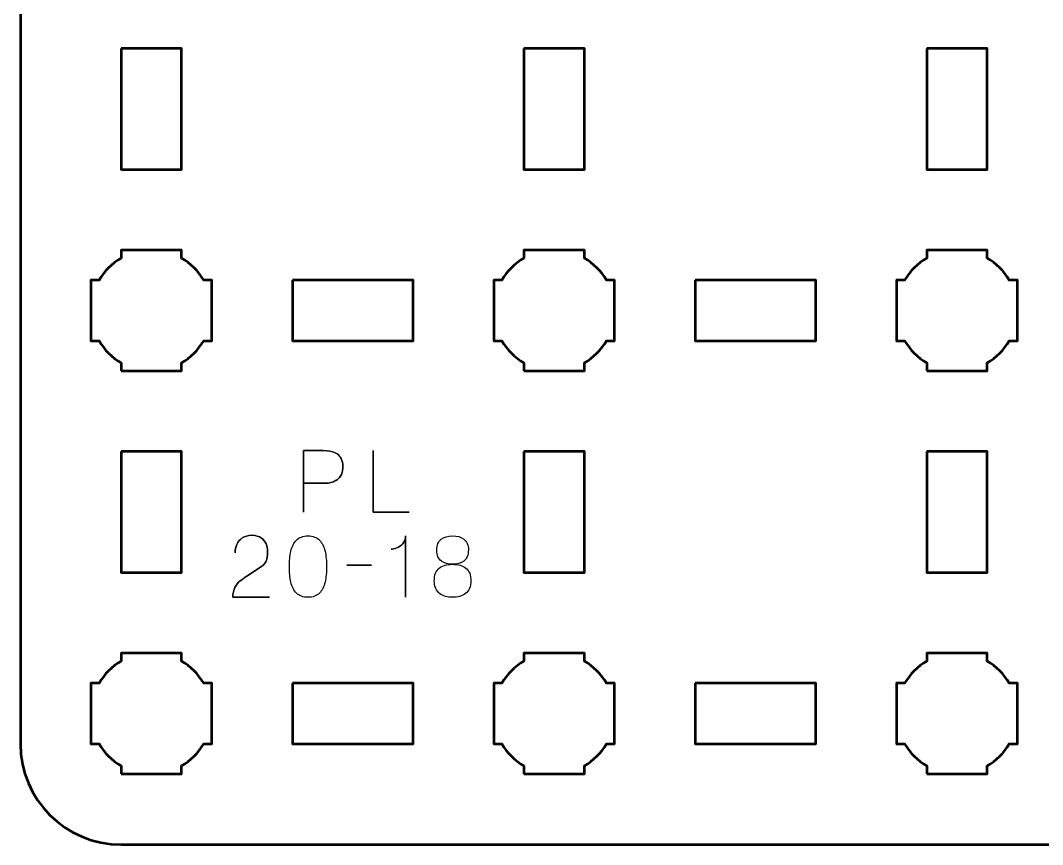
# Model space of a CAD drawing. Header units: centimetres. Extents: x -19.6 to 19.7, y -17.7 to 17.7.
# Drawn here: x -19.65 to -14.57, y -17.65 to -13.56 of the extents above; entities that cross this region are included whole.
import ezdxf

# ---------------------------------------------------------------- set-up
doc = ezdxf.new("R2010")
doc.units = ezdxf.units.CM
doc.header["$MEASUREMENT"] = 0
doc.layers.add('Layer 1', color=7, linetype='Continuous')

msp = doc.modelspace()

# ---------------------------------------------------------------- linework, layer by layer
at = {"layer": 'Layer 1', "lineweight": 53}
for points, knots in [([(-19.14991, 17.65006), (-19.14991, 17.65006), (19.15005, 17.65006), (19.15005, 17.65006), (19.15005, 17.65006), (19.42701, 17.65006), (19.65001, 17.42696), (19.65001, 17.14996), (19.65001, 17.14996), (19.65001, 17.14996), (19.65001, -17.14995), (19.65001, -17.14995), (19.65001, -17.14995), (19.65001, -17.42692), (19.42701, -17.65005), (19.15005, -17.65005), (19.15005, -17.65005), (19.15005, -17.65005), (-19.14991, -17.65005), (-19.14991, -17.65005), (-19.14991, -17.65005), (-19.42691, -17.65005), (-19.65, -17.42692), (-19.65, -17.14995), (-19.65, -17.14995), (-19.65, -17.14995), (-19.65, 17.14996), (-19.65, 17.14996), (-19.65, 17.14996), (-19.65, 17.42696), (-19.42691, 17.65006), (-19.14991, 17.65006)], [0, 0, 0, 0, 0.125, 0.125, 0.125, 0.125, 0.25, 0.25, 0.25, 0.25, 0.375, 0.375, 0.375, 0.375, 0.5, 0.5, 0.5, 0.5, 0.625, 0.625, 0.625, 0.625, 0.75, 0.75, 0.75, 0.75, 0.875, 0.875, 0.875, 0.875, 1, 1, 1, 1]), ([(-19.14991, -13.70003), (-19.14991, -13.70003), (-18.8499, -13.70003), (-18.8499, -13.70003), (-18.8499, -13.70003), (-18.8499, -13.70003), (-18.8499, -14.30003), (-18.8499, -14.30003), (-18.8499, -14.30003), (-18.8499, -14.30003), (-19.14991, -14.30003), (-19.14991, -14.30003), (-19.14991, -14.30003), (-19.14991, -14.30003), (-19.14991, -13.70003), (-19.14991, -13.70003)], [0, 0, 0, 0, 0.25, 0.25, 0.25, 0.25, 0.5, 0.5, 0.5, 0.5, 0.75, 0.75, 0.75, 0.75, 1, 1, 1, 1]), ([(-17.14997, -13.70003), (-17.14997, -13.70003), (-16.84997, -13.70003), (-16.84997, -13.70003), (-16.84997, -13.70003), (-16.84997, -13.70003), (-16.84997, -14.30003), (-16.84997, -14.30003), (-16.84997, -14.30003), (-16.84997, -14.30003), (-17.14997, -14.30003), (-17.14997, -14.30003), (-17.14997, -14.30003), (-17.14997, -14.30003), (-17.14997, -13.70003), (-17.14997, -13.70003)], [0, 0, 0, 0, 0.25, 0.25, 0.25, 0.25, 0.5, 0.5, 0.5, 0.5, 0.75, 0.75, 0.75, 0.75, 1, 1, 1, 1]), ([(-15.15004, -13.70003), (-15.15004, -13.70003), (-14.85004, -13.70003), (-14.85004, -13.70003), (-14.85004, -13.70003), (-14.85004, -13.70003), (-14.85004, -14.30003), (-14.85004, -14.30003), (-14.85004, -14.30003), (-14.85004, -14.30003), (-15.15004, -14.30003), (-15.15004, -14.30003), (-15.15004, -14.30003), (-15.15004, -14.30003), (-15.15004, -13.70003), (-15.15004, -13.70003)], [0, 0, 0, 0, 0.25, 0.25, 0.25, 0.25, 0.5, 0.5, 0.5, 0.5, 0.75, 0.75, 0.75, 0.75, 1, 1, 1, 1]), ([(-19.14991, -15.29995), (-19.14991, -15.29995), (-19.14991, -15.25984), (-19.14991, -15.25984), (-19.14991, -15.25984), (-19.19552, -15.23338), (-19.23344, -15.19549), (-19.25976, -15.14988), (-19.25976, -15.14988), (-19.25976, -15.14988), (-19.29998, -15.14988), (-19.29998, -15.14988), (-19.29998, -15.14988), (-19.29998, -15.14988), (-19.29998, -14.99995), (-19.29998, -14.99995), (-19.29998, -14.99995), (-19.29998, -14.99995), (-19.29998, -14.84987), (-19.29998, -14.84987), (-19.29998, -14.84987), (-19.29998, -14.84987), (-19.25976, -14.84987), (-19.25976, -14.84987), (-19.25976, -14.84987), (-19.23344, -14.8044), (-19.19552, -14.76637), (-19.14991, -14.74002), (-19.14991, -14.74002), (-19.14991, -14.74002), (-19.14991, -14.69994), (-19.14991, -14.69994), (-19.14991, -14.69994), (-19.14991, -14.69994), (-18.99997, -14.69994), (-18.99997, -14.69994), (-18.99997, -14.69994), (-18.99997, -14.69994), (-18.8499, -14.69994), (-18.8499, -14.69994), (-18.8499, -14.69994), (-18.8499, -14.69994), (-18.8499, -14.74002), (-18.8499, -14.74002), (-18.8499, -14.74002), (-18.80443, -14.76637), (-18.7664, -14.8044), (-18.74008, -14.84987), (-18.74008, -14.84987), (-18.74008, -14.84987), (-18.69997, -14.84987), (-18.69997, -14.84987), (-18.69997, -14.84987), (-18.69997, -14.84987), (-18.69997, -14.99995), (-18.69997, -14.99995), (-18.69997, -14.99995), (-18.69997, -14.99995), (-18.69997, -15.14988), (-18.69997, -15.14988), (-18.69997, -15.14988), (-18.69997, -15.14988), (-18.74008, -15.14988), (-18.74008, -15.14988), (-18.74008, -15.14988), (-18.7664, -15.19549), (-18.80443, -15.23338), (-18.8499, -15.25984), (-18.8499, -15.25984), (-18.8499, -15.25984), (-18.8499, -15.29995), (-18.8499, -15.29995), (-18.8499, -15.29995), (-18.8499, -15.29995), (-18.99997, -15.29995), (-18.99997, -15.29995), (-18.99997, -15.29995), (-18.99997, -15.29995), (-19.14991, -15.29995), (-19.14991, -15.29995)], [0, 0, 0, 0, 0.05, 0.05, 0.05, 0.05, 0.1, 0.1, 0.1, 0.1, 0.15, 0.15, 0.15, 0.15, 0.2, 0.2, 0.2, 0.2, 0.25, 0.25, 0.25, 0.25, 0.3, 0.3, 0.3, 0.3, 0.35, 0.35, 0.35, 0.35, 0.4, 0.4, 0.4, 0.4, 0.45, 0.45, 0.45, 0.45, 0.5, 0.5, 0.5, 0.5, 0.55, 0.55, 0.55, 0.55, 0.6, 0.6, 0.6, 0.6, 0.65, 0.65, 0.65, 0.65, 0.7, 0.7, 0.7, 0.7, 0.75, 0.75, 0.75, 0.75, 0.8, 0.8, 0.8, 0.8, 0.85, 0.85, 0.85, 0.85, 0.9, 0.9, 0.9, 0.9, 0.95, 0.95, 0.95, 0.95, 1, 1, 1, 1]), ([(-17.14997, -15.29995), (-17.14997, -15.29995), (-17.14997, -15.25984), (-17.14997, -15.25984), (-17.14997, -15.25984), (-17.19545, -15.23338), (-17.23348, -15.19549), (-17.25979, -15.14988), (-17.25979, -15.14988), (-17.25979, -15.14988), (-17.2999, -15.14988), (-17.2999, -15.14988), (-17.2999, -15.14988), (-17.2999, -15.14988), (-17.2999, -14.99995), (-17.2999, -14.99995), (-17.2999, -14.99995), (-17.2999, -14.99995), (-17.2999, -14.84987), (-17.2999, -14.84987), (-17.2999, -14.84987), (-17.2999, -14.84987), (-17.25979, -14.84987), (-17.25979, -14.84987), (-17.25979, -14.84987), (-17.23348, -14.8044), (-17.19545, -14.76637), (-17.14997, -14.74002), (-17.14997, -14.74002), (-17.14997, -14.74002), (-17.14997, -14.69994), (-17.14997, -14.69994), (-17.14997, -14.69994), (-17.14997, -14.69994), (-16.9999, -14.69994), (-16.9999, -14.69994), (-16.9999, -14.69994), (-16.9999, -14.69994), (-16.84997, -14.69994), (-16.84997, -14.69994), (-16.84997, -14.69994), (-16.84997, -14.69994), (-16.84997, -14.74002), (-16.84997, -14.74002), (-16.84997, -14.74002), (-16.8045, -14.76637), (-16.76647, -14.8044), (-16.74015, -14.84987), (-16.74015, -14.84987), (-16.74015, -14.84987), (-16.6999, -14.84987), (-16.6999, -14.84987), (-16.6999, -14.84987), (-16.6999, -14.84987), (-16.6999, -14.99995), (-16.6999, -14.99995), (-16.6999, -14.99995), (-16.6999, -14.99995), (-16.6999, -15.14988), (-16.6999, -15.14988), (-16.6999, -15.14988), (-16.6999, -15.14988), (-16.74015, -15.14988), (-16.74015, -15.14988), (-16.74015, -15.14988), (-16.76647, -15.19549), (-16.8045, -15.23338), (-16.84997, -15.25984), (-16.84997, -15.25984), (-16.84997, -15.25984), (-16.84997, -15.29995), (-16.84997, -15.29995), (-16.84997, -15.29995), (-16.84997, -15.29995), (-16.9999, -15.29995), (-16.9999, -15.29995), (-16.9999, -15.29995), (-16.9999, -15.29995), (-17.14997, -15.29995), (-17.14997, -15.29995)], [0, 0, 0, 0, 0.05, 0.05, 0.05, 0.05, 0.1, 0.1, 0.1, 0.1, 0.15, 0.15, 0.15, 0.15, 0.2, 0.2, 0.2, 0.2, 0.25, 0.25, 0.25, 0.25, 0.3, 0.3, 0.3, 0.3, 0.35, 0.35, 0.35, 0.35, 0.4, 0.4, 0.4, 0.4, 0.45, 0.45, 0.45, 0.45, 0.5, 0.5, 0.5, 0.5, 0.55, 0.55, 0.55, 0.55, 0.6, 0.6, 0.6, 0.6, 0.65, 0.65, 0.65, 0.65, 0.7, 0.7, 0.7, 0.7, 0.75, 0.75, 0.75, 0.75, 0.8, 0.8, 0.8, 0.8, 0.85, 0.85, 0.85, 0.85, 0.9, 0.9, 0.9, 0.9, 0.95, 0.95, 0.95, 0.95, 1, 1, 1, 1]), ([(-15.15004, -15.29995), (-15.15004, -15.29995), (-15.15004, -15.25984), (-15.15004, -15.25984), (-15.15004, -15.25984), (-15.19551, -15.23338), (-15.2334, -15.19549), (-15.25986, -15.14988), (-15.25986, -15.14988), (-15.25986, -15.14988), (-15.29997, -15.14988), (-15.29997, -15.14988), (-15.29997, -15.14988), (-15.29997, -15.14988), (-15.29997, -14.99995), (-15.29997, -14.99995), (-15.29997, -14.99995), (-15.29997, -14.99995), (-15.29997, -14.84987), (-15.29997, -14.84987), (-15.29997, -14.84987), (-15.29997, -14.84987), (-15.25986, -14.84987), (-15.25986, -14.84987), (-15.25986, -14.84987), (-15.2334, -14.8044), (-15.19551, -14.76637), (-15.15004, -14.74002), (-15.15004, -14.74002), (-15.15004, -14.74002), (-15.15004, -14.69994), (-15.15004, -14.69994), (-15.15004, -14.69994), (-15.15004, -14.69994), (-14.99997, -14.69994), (-14.99997, -14.69994), (-14.99997, -14.69994), (-14.99997, -14.69994), (-14.85004, -14.69994), (-14.85004, -14.69994), (-14.85004, -14.69994), (-14.85004, -14.69994), (-14.85004, -14.74002), (-14.85004, -14.74002), (-14.85004, -14.74002), (-14.80442, -14.76637), (-14.7665, -14.8044), (-14.74018, -14.84987), (-14.74018, -14.84987), (-14.74018, -14.84987), (-14.69997, -14.84987), (-14.69997, -14.84987), (-14.69997, -14.84987), (-14.69997, -14.84987), (-14.69997, -14.99995), (-14.69997, -14.99995), (-14.69997, -14.99995), (-14.69997, -14.99995), (-14.69997, -15.14988), (-14.69997, -15.14988), (-14.69997, -15.14988), (-14.69997, -15.14988), (-14.74018, -15.14988), (-14.74018, -15.14988), (-14.74018, -15.14988), (-14.7665, -15.19549), (-14.80442, -15.23338), (-14.85004, -15.25984), (-14.85004, -15.25984), (-14.85004, -15.25984), (-14.85004, -15.29995), (-14.85004, -15.29995), (-14.85004, -15.29995), (-14.85004, -15.29995), (-14.99997, -15.29995), (-14.99997, -15.29995), (-14.99997, -15.29995), (-14.99997, -15.29995), (-15.15004, -15.29995), (-15.15004, -15.29995)], [0, 0, 0, 0, 0.05, 0.05, 0.05, 0.05, 0.1, 0.1, 0.1, 0.1, 0.15, 0.15, 0.15, 0.15, 0.2, 0.2, 0.2, 0.2, 0.25, 0.25, 0.25, 0.25, 0.3, 0.3, 0.3, 0.3, 0.35, 0.35, 0.35, 0.35, 0.4, 0.4, 0.4, 0.4, 0.45, 0.45, 0.45, 0.45, 0.5, 0.5, 0.5, 0.5, 0.55, 0.55, 0.55, 0.55, 0.6, 0.6, 0.6, 0.6, 0.65, 0.65, 0.65, 0.65, 0.7, 0.7, 0.7, 0.7, 0.75, 0.75, 0.75, 0.75, 0.8, 0.8, 0.8, 0.8, 0.85, 0.85, 0.85, 0.85, 0.9, 0.9, 0.9, 0.9, 0.95, 0.95, 0.95, 0.95, 1, 1, 1, 1]), ([(-18.29996, -14.85001), (-18.29996, -14.85001), (-17.69995, -14.85001), (-17.69995, -14.85001), (-17.69995, -14.85001), (-17.69995, -14.85001), (-17.69995, -15.15002), (-17.69995, -15.15002), (-17.69995, -15.15002), (-17.69995, -15.15002), (-18.29996, -15.15002), (-18.29996, -15.15002), (-18.29996, -15.15002), (-18.29996, -15.15002), (-18.29996, -14.85001), (-18.29996, -14.85001)], [0, 0, 0, 0, 0.25, 0.25, 0.25, 0.25, 0.5, 0.5, 0.5, 0.5, 0.75, 0.75, 0.75, 0.75, 1, 1, 1, 1]), ([(-16.29999, -14.85001), (-16.29999, -14.85001), (-15.69999, -14.85001), (-15.69999, -14.85001), (-15.69999, -14.85001), (-15.69999, -14.85001), (-15.69999, -15.15002), (-15.69999, -15.15002), (-15.69999, -15.15002), (-15.69999, -15.15002), (-16.29999, -15.15002), (-16.29999, -15.15002), (-16.29999, -15.15002), (-16.29999, -15.15002), (-16.29999, -14.85001), (-16.29999, -14.85001)], [0, 0, 0, 0, 0.25, 0.25, 0.25, 0.25, 0.5, 0.5, 0.5, 0.5, 0.75, 0.75, 0.75, 0.75, 1, 1, 1, 1]), ([(-19.14991, -15.69996), (-19.14991, -15.69996), (-18.8499, -15.69996), (-18.8499, -15.69996), (-18.8499, -15.69996), (-18.8499, -15.69996), (-18.8499, -16.29997), (-18.8499, -16.29997), (-18.8499, -16.29997), (-18.8499, -16.29997), (-19.14991, -16.29997), (-19.14991, -16.29997), (-19.14991, -16.29997), (-19.14991, -16.29997), (-19.14991, -15.69996), (-19.14991, -15.69996)], [0, 0, 0, 0, 0.25, 0.25, 0.25, 0.25, 0.5, 0.5, 0.5, 0.5, 0.75, 0.75, 0.75, 0.75, 1, 1, 1, 1]), ([(-17.14997, -15.69996), (-17.14997, -15.69996), (-16.84997, -15.69996), (-16.84997, -15.69996), (-16.84997, -15.69996), (-16.84997, -15.69996), (-16.84997, -16.29997), (-16.84997, -16.29997), (-16.84997, -16.29997), (-16.84997, -16.29997), (-17.14997, -16.29997), (-17.14997, -16.29997), (-17.14997, -16.29997), (-17.14997, -16.29997), (-17.14997, -15.69996), (-17.14997, -15.69996)], [0, 0, 0, 0, 0.25, 0.25, 0.25, 0.25, 0.5, 0.5, 0.5, 0.5, 0.75, 0.75, 0.75, 0.75, 1, 1, 1, 1]), ([(-15.15004, -15.69996), (-15.15004, -15.69996), (-14.85004, -15.69996), (-14.85004, -15.69996), (-14.85004, -15.69996), (-14.85004, -15.69996), (-14.85004, -16.29997), (-14.85004, -16.29997), (-14.85004, -16.29997), (-14.85004, -16.29997), (-15.15004, -16.29997), (-15.15004, -16.29997), (-15.15004, -16.29997), (-15.15004, -16.29997), (-15.15004, -15.69996), (-15.15004, -15.69996)], [0, 0, 0, 0, 0.25, 0.25, 0.25, 0.25, 0.5, 0.5, 0.5, 0.5, 0.75, 0.75, 0.75, 0.75, 1, 1, 1, 1]), ([(-19.14991, -17.29988), (-19.14991, -17.29988), (-19.14991, -17.25977), (-19.14991, -17.25977), (-19.14991, -17.25977), (-19.19552, -17.23345), (-19.23344, -17.19542), (-19.25976, -17.14995), (-19.25976, -17.14995), (-19.25976, -17.14995), (-19.29998, -17.14995), (-19.29998, -17.14995), (-19.29998, -17.14995), (-19.29998, -17.14995), (-19.29998, -16.99988), (-19.29998, -16.99988), (-19.29998, -16.99988), (-19.29998, -16.99988), (-19.29998, -16.84995), (-19.29998, -16.84995), (-19.29998, -16.84995), (-19.29998, -16.84995), (-19.25976, -16.84995), (-19.25976, -16.84995), (-19.25976, -16.84995), (-19.23344, -16.80433), (-19.19552, -16.76644), (-19.14991, -16.74013), (-19.14991, -16.74013), (-19.14991, -16.74013), (-19.14991, -16.69988), (-19.14991, -16.69988), (-19.14991, -16.69988), (-19.14991, -16.69988), (-18.99997, -16.69988), (-18.99997, -16.69988), (-18.99997, -16.69988), (-18.99997, -16.69988), (-18.8499, -16.69988), (-18.8499, -16.69988), (-18.8499, -16.69988), (-18.8499, -16.69988), (-18.8499, -16.74013), (-18.8499, -16.74013), (-18.8499, -16.74013), (-18.80443, -16.76644), (-18.7664, -16.80433), (-18.74008, -16.84995), (-18.74008, -16.84995), (-18.74008, -16.84995), (-18.69997, -16.84995), (-18.69997, -16.84995), (-18.69997, -16.84995), (-18.69997, -16.84995), (-18.69997, -16.99988), (-18.69997, -16.99988), (-18.69997, -16.99988), (-18.69997, -16.99988), (-18.69997, -17.14995), (-18.69997, -17.14995), (-18.69997, -17.14995), (-18.69997, -17.14995), (-18.74008, -17.14995), (-18.74008, -17.14995), (-18.74008, -17.14995), (-18.7664, -17.19542), (-18.80443, -17.23345), (-18.8499, -17.25977), (-18.8499, -17.25977), (-18.8499, -17.25977), (-18.8499, -17.29988), (-18.8499, -17.29988), (-18.8499, -17.29988), (-18.8499, -17.29988), (-18.99997, -17.29988), (-18.99997, -17.29988), (-18.99997, -17.29988), (-18.99997, -17.29988), (-19.14991, -17.29988), (-19.14991, -17.29988)], [0, 0, 0, 0, 0.05, 0.05, 0.05, 0.05, 0.1, 0.1, 0.1, 0.1, 0.15, 0.15, 0.15, 0.15, 0.2, 0.2, 0.2, 0.2, 0.25, 0.25, 0.25, 0.25, 0.3, 0.3, 0.3, 0.3, 0.35, 0.35, 0.35, 0.35, 0.4, 0.4, 0.4, 0.4, 0.45, 0.45, 0.45, 0.45, 0.5, 0.5, 0.5, 0.5, 0.55, 0.55, 0.55, 0.55, 0.6, 0.6, 0.6, 0.6, 0.65, 0.65, 0.65, 0.65, 0.7, 0.7, 0.7, 0.7, 0.75, 0.75, 0.75, 0.75, 0.8, 0.8, 0.8, 0.8, 0.85, 0.85, 0.85, 0.85, 0.9, 0.9, 0.9, 0.9, 0.95, 0.95, 0.95, 0.95, 1, 1, 1, 1]), ([(-17.14997, -17.29988), (-17.14997, -17.29988), (-17.14997, -17.25977), (-17.14997, -17.25977), (-17.14997, -17.25977), (-17.19545, -17.23345), (-17.23348, -17.19542), (-17.25979, -17.14995), (-17.25979, -17.14995), (-17.25979, -17.14995), (-17.2999, -17.14995), (-17.2999, -17.14995), (-17.2999, -17.14995), (-17.2999, -17.14995), (-17.2999, -16.99988), (-17.2999, -16.99988), (-17.2999, -16.99988), (-17.2999, -16.99988), (-17.2999, -16.84995), (-17.2999, -16.84995), (-17.2999, -16.84995), (-17.2999, -16.84995), (-17.25979, -16.84995), (-17.25979, -16.84995), (-17.25979, -16.84995), (-17.23348, -16.80433), (-17.19545, -16.76644), (-17.14997, -16.74013), (-17.14997, -16.74013), (-17.14997, -16.74013), (-17.14997, -16.69988), (-17.14997, -16.69988), (-17.14997, -16.69988), (-17.14997, -16.69988), (-16.9999, -16.69988), (-16.9999, -16.69988), (-16.9999, -16.69988), (-16.9999, -16.69988), (-16.84997, -16.69988), (-16.84997, -16.69988), (-16.84997, -16.69988), (-16.84997, -16.69988), (-16.84997, -16.74013), (-16.84997, -16.74013), (-16.84997, -16.74013), (-16.8045, -16.76644), (-16.76647, -16.80433), (-16.74015, -16.84995), (-16.74015, -16.84995), (-16.74015, -16.84995), (-16.6999, -16.84995), (-16.6999, -16.84995), (-16.6999, -16.84995), (-16.6999, -16.84995), (-16.6999, -16.99988), (-16.6999, -16.99988), (-16.6999, -16.99988), (-16.6999, -16.99988), (-16.6999, -17.14995), (-16.6999, -17.14995), (-16.6999, -17.14995), (-16.6999, -17.14995), (-16.74015, -17.14995), (-16.74015, -17.14995), (-16.74015, -17.14995), (-16.76647, -17.19542), (-16.8045, -17.23345), (-16.84997, -17.25977), (-16.84997, -17.25977), (-16.84997, -17.25977), (-16.84997, -17.29988), (-16.84997, -17.29988), (-16.84997, -17.29988), (-16.84997, -17.29988), (-16.9999, -17.29988), (-16.9999, -17.29988), (-16.9999, -17.29988), (-16.9999, -17.29988), (-17.14997, -17.29988), (-17.14997, -17.29988)], [0, 0, 0, 0, 0.05, 0.05, 0.05, 0.05, 0.1, 0.1, 0.1, 0.1, 0.15, 0.15, 0.15, 0.15, 0.2, 0.2, 0.2, 0.2, 0.25, 0.25, 0.25, 0.25, 0.3, 0.3, 0.3, 0.3, 0.35, 0.35, 0.35, 0.35, 0.4, 0.4, 0.4, 0.4, 0.45, 0.45, 0.45, 0.45, 0.5, 0.5, 0.5, 0.5, 0.55, 0.55, 0.55, 0.55, 0.6, 0.6, 0.6, 0.6, 0.65, 0.65, 0.65, 0.65, 0.7, 0.7, 0.7, 0.7, 0.75, 0.75, 0.75, 0.75, 0.8, 0.8, 0.8, 0.8, 0.85, 0.85, 0.85, 0.85, 0.9, 0.9, 0.9, 0.9, 0.95, 0.95, 0.95, 0.95, 1, 1, 1, 1]), ([(-15.15004, -17.29988), (-15.15004, -17.29988), (-15.15004, -17.25977), (-15.15004, -17.25977), (-15.15004, -17.25977), (-15.19551, -17.23345), (-15.2334, -17.19542), (-15.25986, -17.14995), (-15.25986, -17.14995), (-15.25986, -17.14995), (-15.29997, -17.14995), (-15.29997, -17.14995), (-15.29997, -17.14995), (-15.29997, -17.14995), (-15.29997, -16.99988), (-15.29997, -16.99988), (-15.29997, -16.99988), (-15.29997, -16.99988), (-15.29997, -16.84995), (-15.29997, -16.84995), (-15.29997, -16.84995), (-15.29997, -16.84995), (-15.25986, -16.84995), (-15.25986, -16.84995), (-15.25986, -16.84995), (-15.2334, -16.80433), (-15.19551, -16.76644), (-15.15004, -16.74013), (-15.15004, -16.74013), (-15.15004, -16.74013), (-15.15004, -16.69988), (-15.15004, -16.69988), (-15.15004, -16.69988), (-15.15004, -16.69988), (-14.99997, -16.69988), (-14.99997, -16.69988), (-14.99997, -16.69988), (-14.99997, -16.69988), (-14.85004, -16.69988), (-14.85004, -16.69988), (-14.85004, -16.69988), (-14.85004, -16.69988), (-14.85004, -16.74013), (-14.85004, -16.74013), (-14.85004, -16.74013), (-14.80442, -16.76644), (-14.7665, -16.80433), (-14.74018, -16.84995), (-14.74018, -16.84995), (-14.74018, -16.84995), (-14.69997, -16.84995), (-14.69997, -16.84995), (-14.69997, -16.84995), (-14.69997, -16.84995), (-14.69997, -16.99988), (-14.69997, -16.99988), (-14.69997, -16.99988), (-14.69997, -16.99988), (-14.69997, -17.14995), (-14.69997, -17.14995), (-14.69997, -17.14995), (-14.69997, -17.14995), (-14.74018, -17.14995), (-14.74018, -17.14995), (-14.74018, -17.14995), (-14.7665, -17.19542), (-14.80442, -17.23345), (-14.85004, -17.25977), (-14.85004, -17.25977), (-14.85004, -17.25977), (-14.85004, -17.29988), (-14.85004, -17.29988), (-14.85004, -17.29988), (-14.85004, -17.29988), (-14.99997, -17.29988), (-14.99997, -17.29988), (-14.99997, -17.29988), (-14.99997, -17.29988), (-15.15004, -17.29988), (-15.15004, -17.29988)], [0, 0, 0, 0, 0.05, 0.05, 0.05, 0.05, 0.1, 0.1, 0.1, 0.1, 0.15, 0.15, 0.15, 0.15, 0.2, 0.2, 0.2, 0.2, 0.25, 0.25, 0.25, 0.25, 0.3, 0.3, 0.3, 0.3, 0.35, 0.35, 0.35, 0.35, 0.4, 0.4, 0.4, 0.4, 0.45, 0.45, 0.45, 0.45, 0.5, 0.5, 0.5, 0.5, 0.55, 0.55, 0.55, 0.55, 0.6, 0.6, 0.6, 0.6, 0.65, 0.65, 0.65, 0.65, 0.7, 0.7, 0.7, 0.7, 0.75, 0.75, 0.75, 0.75, 0.8, 0.8, 0.8, 0.8, 0.85, 0.85, 0.85, 0.85, 0.9, 0.9, 0.9, 0.9, 0.95, 0.95, 0.95, 0.95, 1, 1, 1, 1]), ([(-18.29996, -16.84995), (-18.29996, -16.84995), (-17.69995, -16.84995), (-17.69995, -16.84995), (-17.69995, -16.84995), (-17.69995, -16.84995), (-17.69995, -17.14995), (-17.69995, -17.14995), (-17.69995, -17.14995), (-17.69995, -17.14995), (-18.29996, -17.14995), (-18.29996, -17.14995), (-18.29996, -17.14995), (-18.29996, -17.14995), (-18.29996, -16.84995), (-18.29996, -16.84995)], [0, 0, 0, 0, 0.25, 0.25, 0.25, 0.25, 0.5, 0.5, 0.5, 0.5, 0.75, 0.75, 0.75, 0.75, 1, 1, 1, 1]), ([(-16.29999, -16.84995), (-16.29999, -16.84995), (-15.69999, -16.84995), (-15.69999, -16.84995), (-15.69999, -16.84995), (-15.69999, -16.84995), (-15.69999, -17.14995), (-15.69999, -17.14995), (-15.69999, -17.14995), (-15.69999, -17.14995), (-16.29999, -17.14995), (-16.29999, -17.14995), (-16.29999, -17.14995), (-16.29999, -17.14995), (-16.29999, -16.84995), (-16.29999, -16.84995)], [0, 0, 0, 0, 0.25, 0.25, 0.25, 0.25, 0.5, 0.5, 0.5, 0.5, 0.75, 0.75, 0.75, 0.75, 1, 1, 1, 1])]:
    msp.add_open_spline(points, degree=3, knots=knots, dxfattribs=at)
at = {"layer": 'Layer 1', "color": 40, "lineweight": 30}
for points, knots in [([(-18.24454, -15.99996), (-18.24454, -15.99996), (-18.24454, -15.69474), (-18.24454, -15.69474), (-18.24454, -15.69474), (-18.24454, -15.69474), (-18.14724, -15.69474), (-18.14724, -15.69474), (-18.14724, -15.69474), (-18.12163, -15.69502), (-18.10163, -15.69873), (-18.08744, -15.70589), (-18.08744, -15.70589), (-18.07355, -15.71319), (-18.06374, -15.72272), (-18.05809, -15.73457), (-18.05809, -15.73457), (-18.05259, -15.74642), (-18.04956, -15.75923), (-18.04899, -15.77302), (-18.04899, -15.77302), (-18.04832, -15.78706), (-18.05065, -15.80043), (-18.05615, -15.8131), (-18.05615, -15.8131), (-18.06169, -15.8258), (-18.07118, -15.83628), (-18.08441, -15.84439), (-18.08441, -15.84439), (-18.09792, -15.85254), (-18.11613, -15.85667), (-18.13927, -15.85695), (-18.13927, -15.85695), (-18.13927, -15.85695), (-18.24454, -15.85695), (-18.24454, -15.85695), (-18.24454, -15.85695), (-18.24454, -15.85695), (-18.13927, -15.85695), (-18.13927, -15.85695), (-18.13927, -15.85695), (-18.11651, -15.85667), (-18.09849, -15.85254), (-18.08498, -15.84439), (-18.08498, -15.84439), (-18.07161, -15.83628), (-18.06208, -15.8258), (-18.05644, -15.8131), (-18.05644, -15.8131), (-18.05093, -15.80043), (-18.04846, -15.78706), (-18.04899, -15.77302), (-18.04899, -15.77302), (-18.04956, -15.75923), (-18.05259, -15.74642), (-18.05823, -15.73457), (-18.05823, -15.73457), (-18.06402, -15.72272), (-18.07393, -15.71319), (-18.08787, -15.70589), (-18.08787, -15.70589), (-18.10205, -15.69873), (-18.12191, -15.69502), (-18.14724, -15.69474), (-18.14724, -15.69474), (-18.14724, -15.69474), (-18.24454, -15.69474), (-18.24454, -15.69474), (-18.24454, -15.69474), (-18.24454, -15.69474), (-18.24454, -15.99996), (-18.24454, -15.99996)], [0, 0, 0, 0, 0.0555556, 0.0555556, 0.0555556, 0.0555556, 0.1111111, 0.1111111, 0.1111111, 0.1111111, 0.1666667, 0.1666667, 0.1666667, 0.1666667, 0.2222222, 0.2222222, 0.2222222, 0.2222222, 0.2777778, 0.2777778, 0.2777778, 0.2777778, 0.3333333, 0.3333333, 0.3333333, 0.3333333, 0.3888889, 0.3888889, 0.3888889, 0.3888889, 0.4444444, 0.4444444, 0.4444444, 0.4444444, 0.5, 0.5, 0.5, 0.5, 0.5555556, 0.5555556, 0.5555556, 0.5555556, 0.6111111, 0.6111111, 0.6111111, 0.6111111, 0.6666667, 0.6666667, 0.6666667, 0.6666667, 0.7222222, 0.7222222, 0.7222222, 0.7222222, 0.7777778, 0.7777778, 0.7777778, 0.7777778, 0.8333333, 0.8333333, 0.8333333, 0.8333333, 0.8888889, 0.8888889, 0.8888889, 0.8888889, 0.9444444, 0.9444444, 0.9444444, 0.9444444, 1, 1, 1, 1]), ([(-17.71992, -15.99996), (-17.71992, -15.99996), (-17.89811, -15.99996), (-17.89811, -15.99996), (-17.89811, -15.99996), (-17.89811, -15.99996), (-17.89811, -15.69474), (-17.89811, -15.69474), (-17.89811, -15.69474), (-17.89811, -15.69474), (-17.89811, -15.99996), (-17.89811, -15.99996), (-17.89811, -15.99996), (-17.89811, -15.99996), (-17.71992, -15.99996), (-17.71992, -15.99996)], [0, 0, 0, 0, 0.25, 0.25, 0.25, 0.25, 0.5, 0.5, 0.5, 0.5, 0.75, 0.75, 0.75, 0.75, 1, 1, 1, 1]), ([(-18.41419, -16.4233), (-18.41419, -16.4233), (-18.5958, -16.4233), (-18.5958, -16.4233), (-18.5958, -16.4233), (-18.59527, -16.40305), (-18.59153, -16.38664), (-18.58479, -16.37384), (-18.58479, -16.37384), (-18.57816, -16.36117), (-18.56962, -16.35056), (-18.55914, -16.34202), (-18.55914, -16.34202), (-18.54881, -16.33373), (-18.53752, -16.32561), (-18.5251, -16.31789), (-18.5251, -16.31789), (-18.5251, -16.31789), (-18.45278, -16.26966), (-18.45278, -16.26966), (-18.45278, -16.26966), (-18.43842, -16.25919), (-18.42975, -16.24691), (-18.42671, -16.23315), (-18.42671, -16.23315), (-18.42382, -16.21936), (-18.42258, -16.20532), (-18.42315, -16.19082), (-18.42315, -16.19082), (-18.42301, -16.18105), (-18.42534, -16.17029), (-18.43003, -16.15857), (-18.43003, -16.15857), (-18.43486, -16.14714), (-18.44283, -16.13723), (-18.45416, -16.12869), (-18.45416, -16.12869), (-18.46559, -16.1204), (-18.48114, -16.11599), (-18.50101, -16.11561), (-18.50101, -16.11561), (-18.52111, -16.11599), (-18.53738, -16.1204), (-18.54951, -16.12883), (-18.54951, -16.12883), (-18.56175, -16.13737), (-18.57057, -16.14824), (-18.57597, -16.16133), (-18.57597, -16.16133), (-18.58147, -16.1747), (-18.58409, -16.18849), (-18.58394, -16.20267), (-18.58394, -16.20267), (-18.58409, -16.18849), (-18.58147, -16.1747), (-18.57597, -16.16133), (-18.57597, -16.16133), (-18.57057, -16.14824), (-18.56175, -16.13737), (-18.54951, -16.12883), (-18.54951, -16.12883), (-18.53738, -16.1204), (-18.52111, -16.11599), (-18.50101, -16.11561), (-18.50101, -16.11561), (-18.48114, -16.11599), (-18.46559, -16.1204), (-18.45416, -16.12869), (-18.45416, -16.12869), (-18.44283, -16.13723), (-18.43486, -16.14714), (-18.43003, -16.15857), (-18.43003, -16.15857), (-18.42534, -16.17029), (-18.42301, -16.18105), (-18.42315, -16.19082), (-18.42315, -16.19082), (-18.42258, -16.20532), (-18.42382, -16.21936), (-18.42671, -16.23315), (-18.42671, -16.23315), (-18.42975, -16.24691), (-18.43842, -16.25919), (-18.45278, -16.26966), (-18.45278, -16.26966), (-18.45278, -16.26966), (-18.5251, -16.31789), (-18.5251, -16.31789), (-18.5251, -16.31789), (-18.53752, -16.32561), (-18.54881, -16.33373), (-18.55914, -16.34202), (-18.55914, -16.34202), (-18.56962, -16.35056), (-18.57816, -16.36117), (-18.58479, -16.37384), (-18.58479, -16.37384), (-18.59153, -16.38664), (-18.59527, -16.40305), (-18.5958, -16.4233), (-18.5958, -16.4233), (-18.5958, -16.4233), (-18.41419, -16.4233), (-18.41419, -16.4233)], [0, 0, 0, 0, 0.0384615, 0.0384615, 0.0384615, 0.0384615, 0.0769231, 0.0769231, 0.0769231, 0.0769231, 0.1153846, 0.1153846, 0.1153846, 0.1153846, 0.1538462, 0.1538462, 0.1538462, 0.1538462, 0.1923077, 0.1923077, 0.1923077, 0.1923077, 0.2307692, 0.2307692, 0.2307692, 0.2307692, 0.2692308, 0.2692308, 0.2692308, 0.2692308, 0.3076923, 0.3076923, 0.3076923, 0.3076923, 0.3461538, 0.3461538, 0.3461538, 0.3461538, 0.3846154, 0.3846154, 0.3846154, 0.3846154, 0.4230769, 0.4230769, 0.4230769, 0.4230769, 0.4615385, 0.4615385, 0.4615385, 0.4615385, 0.5, 0.5, 0.5, 0.5, 0.5384615, 0.5384615, 0.5384615, 0.5384615, 0.5769231, 0.5769231, 0.5769231, 0.5769231, 0.6153846, 0.6153846, 0.6153846, 0.6153846, 0.6538462, 0.6538462, 0.6538462, 0.6538462, 0.6923077, 0.6923077, 0.6923077, 0.6923077, 0.7307692, 0.7307692, 0.7307692, 0.7307692, 0.7692308, 0.7692308, 0.7692308, 0.7692308, 0.8076923, 0.8076923, 0.8076923, 0.8076923, 0.8461538, 0.8461538, 0.8461538, 0.8461538, 0.8846154, 0.8846154, 0.8846154, 0.8846154, 0.9230769, 0.9230769, 0.9230769, 0.9230769, 0.9615385, 0.9615385, 0.9615385, 0.9615385, 1, 1, 1, 1]), ([(-18.22249, -16.4233), (-18.19797, -16.42302), (-18.17896, -16.41614), (-18.16544, -16.40263), (-18.16544, -16.40263), (-18.15207, -16.38915), (-18.14273, -16.37095), (-18.13747, -16.34794), (-18.13747, -16.34794), (-18.13239, -16.32505), (-18.12988, -16.29944), (-18.13017, -16.2709), (-18.13017, -16.2709), (-18.12988, -16.24278), (-18.13239, -16.21717), (-18.13747, -16.19413), (-18.13747, -16.19413), (-18.14273, -16.17141), (-18.15207, -16.15321), (-18.16544, -16.13942), (-18.16544, -16.13942), (-18.17896, -16.12594), (-18.19797, -16.11889), (-18.22249, -16.1185), (-18.22249, -16.1185), (-18.24715, -16.11889), (-18.2662, -16.12594), (-18.27953, -16.13942), (-18.27953, -16.13942), (-18.29304, -16.15321), (-18.30229, -16.17141), (-18.3074, -16.19413), (-18.3074, -16.19413), (-18.31262, -16.21717), (-18.31509, -16.24278), (-18.3147, -16.2709), (-18.3147, -16.2709), (-18.31509, -16.29944), (-18.31262, -16.32505), (-18.3074, -16.34794), (-18.3074, -16.34794), (-18.30229, -16.37095), (-18.29304, -16.38915), (-18.27953, -16.40263), (-18.27953, -16.40263), (-18.2662, -16.41614), (-18.24715, -16.42302), (-18.22249, -16.4233)], [0, 0, 0, 0, 0.0833333, 0.0833333, 0.0833333, 0.0833333, 0.1666667, 0.1666667, 0.1666667, 0.1666667, 0.25, 0.25, 0.25, 0.25, 0.3333333, 0.3333333, 0.3333333, 0.3333333, 0.4166667, 0.4166667, 0.4166667, 0.4166667, 0.5, 0.5, 0.5, 0.5, 0.5833333, 0.5833333, 0.5833333, 0.5833333, 0.6666667, 0.6666667, 0.6666667, 0.6666667, 0.75, 0.75, 0.75, 0.75, 0.8333333, 0.8333333, 0.8333333, 0.8333333, 0.9166667, 0.9166667, 0.9166667, 0.9166667, 1, 1, 1, 1]), ([(-18.22249, -16.4233), (-18.19797, -16.42302), (-18.17896, -16.41614), (-18.16544, -16.40263), (-18.16544, -16.40263), (-18.15207, -16.38915), (-18.14273, -16.37095), (-18.13747, -16.34794), (-18.13747, -16.34794), (-18.13239, -16.32505), (-18.12988, -16.29944), (-18.13017, -16.2709), (-18.13017, -16.2709), (-18.12988, -16.24278), (-18.13239, -16.21717), (-18.13747, -16.19413), (-18.13747, -16.19413), (-18.14273, -16.17141), (-18.15207, -16.15321), (-18.16544, -16.13942), (-18.16544, -16.13942), (-18.17896, -16.12594), (-18.19797, -16.11889), (-18.22249, -16.1185), (-18.22249, -16.1185), (-18.24715, -16.11889), (-18.2662, -16.12594), (-18.27953, -16.13942), (-18.27953, -16.13942), (-18.29304, -16.15321), (-18.30229, -16.17141), (-18.3074, -16.19413), (-18.3074, -16.19413), (-18.31262, -16.21717), (-18.31509, -16.24278), (-18.3147, -16.2709), (-18.3147, -16.2709), (-18.31509, -16.29944), (-18.31262, -16.32505), (-18.3074, -16.34794), (-18.3074, -16.34794), (-18.30229, -16.37095), (-18.29304, -16.38915), (-18.27953, -16.40263), (-18.27953, -16.40263), (-18.2662, -16.41614), (-18.24715, -16.42302), (-18.22249, -16.4233)], [0, 0, 0, 0, 0.0833333, 0.0833333, 0.0833333, 0.0833333, 0.1666667, 0.1666667, 0.1666667, 0.1666667, 0.25, 0.25, 0.25, 0.25, 0.3333333, 0.3333333, 0.3333333, 0.3333333, 0.4166667, 0.4166667, 0.4166667, 0.4166667, 0.5, 0.5, 0.5, 0.5, 0.5833333, 0.5833333, 0.5833333, 0.5833333, 0.6666667, 0.6666667, 0.6666667, 0.6666667, 0.75, 0.75, 0.75, 0.75, 0.8333333, 0.8333333, 0.8333333, 0.8333333, 0.9166667, 0.9166667, 0.9166667, 0.9166667, 1, 1, 1, 1]), ([(-17.73756, -16.4233), (-17.73756, -16.4233), (-17.73756, -16.11807), (-17.73756, -16.11807), (-17.73756, -16.11807), (-17.73812, -16.13529), (-17.74267, -16.14866), (-17.75149, -16.15804), (-17.75149, -16.15804), (-17.76031, -16.16753), (-17.77037, -16.17417), (-17.78137, -16.17787), (-17.78137, -16.17787), (-17.7927, -16.18175), (-17.80205, -16.1838), (-17.80949, -16.18408), (-17.80949, -16.18408), (-17.80205, -16.1838), (-17.7927, -16.18175), (-17.78137, -16.17787), (-17.78137, -16.17787), (-17.77037, -16.17417), (-17.76031, -16.16753), (-17.75149, -16.15804), (-17.75149, -16.15804), (-17.74267, -16.14866), (-17.73812, -16.13529), (-17.73756, -16.11807), (-17.73756, -16.11807), (-17.73756, -16.11807), (-17.73756, -16.4233), (-17.73756, -16.4233)], [0, 0, 0, 0, 0.125, 0.125, 0.125, 0.125, 0.25, 0.25, 0.25, 0.25, 0.375, 0.375, 0.375, 0.375, 0.5, 0.5, 0.5, 0.5, 0.625, 0.625, 0.625, 0.625, 0.75, 0.75, 0.75, 0.75, 0.875, 0.875, 0.875, 0.875, 1, 1, 1, 1]), ([(-17.50441, -16.25947), (-17.48236, -16.25986), (-17.46373, -16.25449), (-17.44888, -16.24349), (-17.44888, -16.24349), (-17.43399, -16.23245), (-17.42627, -16.21438), (-17.42556, -16.18919), (-17.42556, -16.18919), (-17.42613, -16.16411), (-17.43357, -16.14591), (-17.44803, -16.13462), (-17.44803, -16.13462), (-17.4625, -16.12344), (-17.48137, -16.11807), (-17.50441, -16.1185), (-17.50441, -16.1185), (-17.52755, -16.11874), (-17.54628, -16.12428), (-17.56075, -16.13515), (-17.56075, -16.13515), (-17.57525, -16.14619), (-17.58269, -16.16425), (-17.58308, -16.18919), (-17.58308, -16.18919), (-17.58269, -16.21438), (-17.57496, -16.23245), (-17.55994, -16.24349), (-17.55994, -16.24349), (-17.54519, -16.25449), (-17.52674, -16.25986), (-17.50441, -16.25947)], [0, 0, 0, 0, 0.125, 0.125, 0.125, 0.125, 0.25, 0.25, 0.25, 0.25, 0.375, 0.375, 0.375, 0.375, 0.5, 0.5, 0.5, 0.5, 0.625, 0.625, 0.625, 0.625, 0.75, 0.75, 0.75, 0.75, 0.875, 0.875, 0.875, 0.875, 1, 1, 1, 1]), ([(-17.50441, -16.25947), (-17.48236, -16.25986), (-17.46373, -16.25449), (-17.44888, -16.24349), (-17.44888, -16.24349), (-17.43399, -16.23245), (-17.42627, -16.21438), (-17.42556, -16.18919), (-17.42556, -16.18919), (-17.42613, -16.16411), (-17.43357, -16.14591), (-17.44803, -16.13462), (-17.44803, -16.13462), (-17.4625, -16.12344), (-17.48137, -16.11807), (-17.50441, -16.1185), (-17.50441, -16.1185), (-17.52755, -16.11874), (-17.54628, -16.12428), (-17.56075, -16.13515), (-17.56075, -16.13515), (-17.57525, -16.14619), (-17.58269, -16.16425), (-17.58308, -16.18919), (-17.58308, -16.18919), (-17.58269, -16.21438), (-17.57496, -16.23245), (-17.55994, -16.24349), (-17.55994, -16.24349), (-17.54519, -16.25449), (-17.52674, -16.25986), (-17.50441, -16.25947)], [0, 0, 0, 0, 0.125, 0.125, 0.125, 0.125, 0.25, 0.25, 0.25, 0.25, 0.375, 0.375, 0.375, 0.375, 0.5, 0.5, 0.5, 0.5, 0.625, 0.625, 0.625, 0.625, 0.75, 0.75, 0.75, 0.75, 0.875, 0.875, 0.875, 0.875, 1, 1, 1, 1]), ([(-18.02945, -16.26374), (-18.02945, -16.26374), (-17.90622, -16.26374), (-17.90622, -16.26374), (-17.90622, -16.26374), (-17.90622, -16.26374), (-18.02945, -16.26374), (-18.02945, -16.26374)], [0, 0, 0, 0, 0.5, 0.5, 0.5, 0.5, 1, 1, 1, 1]), ([(-17.50441, -16.4233), (-17.47862, -16.42344), (-17.457, -16.41709), (-17.43978, -16.40414), (-17.43978, -16.40414), (-17.42253, -16.3912), (-17.4136, -16.37024), (-17.4129, -16.34117), (-17.4129, -16.34117), (-17.41332, -16.31238), (-17.42172, -16.29143), (-17.43798, -16.27848), (-17.43798, -16.27848), (-17.45439, -16.26568), (-17.47657, -16.25933), (-17.50441, -16.25947), (-17.50441, -16.25947), (-17.53238, -16.25933), (-17.55443, -16.26568), (-17.57055, -16.27848), (-17.57055, -16.27848), (-17.58682, -16.29143), (-17.59507, -16.31238), (-17.59535, -16.34117), (-17.59535, -16.34117), (-17.59479, -16.37024), (-17.58583, -16.3912), (-17.56861, -16.40414), (-17.56861, -16.40414), (-17.55154, -16.41709), (-17.53016, -16.42344), (-17.50441, -16.4233)], [0, 0, 0, 0, 0.125, 0.125, 0.125, 0.125, 0.25, 0.25, 0.25, 0.25, 0.375, 0.375, 0.375, 0.375, 0.5, 0.5, 0.5, 0.5, 0.625, 0.625, 0.625, 0.625, 0.75, 0.75, 0.75, 0.75, 0.875, 0.875, 0.875, 0.875, 1, 1, 1, 1]), ([(-17.50441, -16.4233), (-17.47862, -16.42344), (-17.457, -16.41709), (-17.43978, -16.40414), (-17.43978, -16.40414), (-17.42253, -16.3912), (-17.4136, -16.37024), (-17.4129, -16.34117), (-17.4129, -16.34117), (-17.41332, -16.31238), (-17.42172, -16.29143), (-17.43798, -16.27848), (-17.43798, -16.27848), (-17.45439, -16.26568), (-17.47657, -16.25933), (-17.50441, -16.25947), (-17.50441, -16.25947), (-17.53238, -16.25933), (-17.55443, -16.26568), (-17.57055, -16.27848), (-17.57055, -16.27848), (-17.58682, -16.29143), (-17.59507, -16.31238), (-17.59535, -16.34117), (-17.59535, -16.34117), (-17.59479, -16.37024), (-17.58583, -16.3912), (-17.56861, -16.40414), (-17.56861, -16.40414), (-17.55154, -16.41709), (-17.53016, -16.42344), (-17.50441, -16.4233)], [0, 0, 0, 0, 0.125, 0.125, 0.125, 0.125, 0.25, 0.25, 0.25, 0.25, 0.375, 0.375, 0.375, 0.375, 0.5, 0.5, 0.5, 0.5, 0.625, 0.625, 0.625, 0.625, 0.75, 0.75, 0.75, 0.75, 0.875, 0.875, 0.875, 0.875, 1, 1, 1, 1])]:
    msp.add_open_spline(points, degree=3, knots=knots, dxfattribs=at)

doc.saveas('drawing.dxf')
